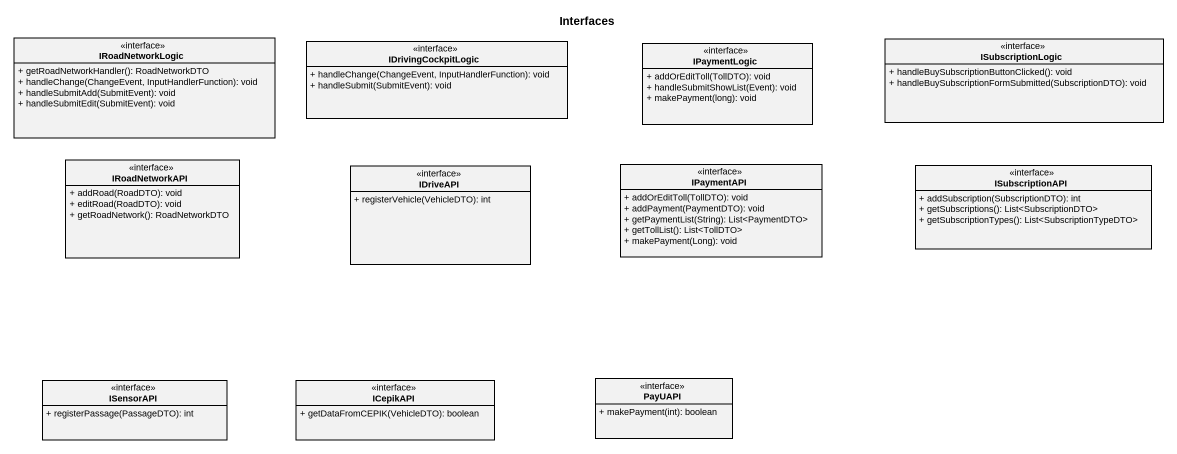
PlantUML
@startuml
title Interfaces
hide circle
hide empty members
skinparam classAttributeIconSize 0
class IRoadNetworkLogic <<interface>> {
  + getRoadNetworkHandler(): RoadNetworkDTO
  + handleChange(ChangeEvent, InputHandlerFunction): void
  + handleSubmitAdd(SubmitEvent): void
  + handleSubmitEdit(SubmitEvent): void
}
class IDrivingCockpitLogic <<interface>> {
  + handleChange(ChangeEvent, InputHandlerFunction): void
  + handleSubmit(SubmitEvent): void
}
class IPaymentLogic <<interface>> {
  + addOrEditToll(TollDTO): void
  + handleSubmitShowList(Event): void
  + makePayment(long): void
}
class ISubscriptionLogic <<interface>> {
  + handleBuySubscriptionButtonClicked(): void
  + handleBuySubscriptionFormSubmitted(SubscriptionDTO): void
}
class IRoadNetworkAPI <<interface>> {
  + addRoad(RoadDTO): void
  + editRoad(RoadDTO): void
  + getRoadNetwork(): RoadNetworkDTO
}
class IDriveAPI <<interface>> {
  + registerVehicle(VehicleDTO): int
}
class IPaymentAPI <<interface>> {
  + addOrEditToll(TollDTO): void
  + addPayment(PaymentDTO): void
  + getPaymentList(String): List<PaymentDTO>
  + getTollList(): List<TollDTO>
  + makePayment(Long): void
}
class ISubscriptionAPI <<interface>> {
  + addSubscription(SubscriptionDTO): int
  + getSubscriptions(): List<SubscriptionDTO>
  + getSubscriptionTypes(): List<SubscriptionTypeDTO>
}
class ISensorAPI <<interface>> {
  + registerPassage(PassageDTO): int
}
class ICepikAPI <<interface>> {
  + getDataFromCEPIK(VehicleDTO): boolean
}
class PayUAPI <<interface>> {
  + makePayment(int): boolean
}
@enduml
